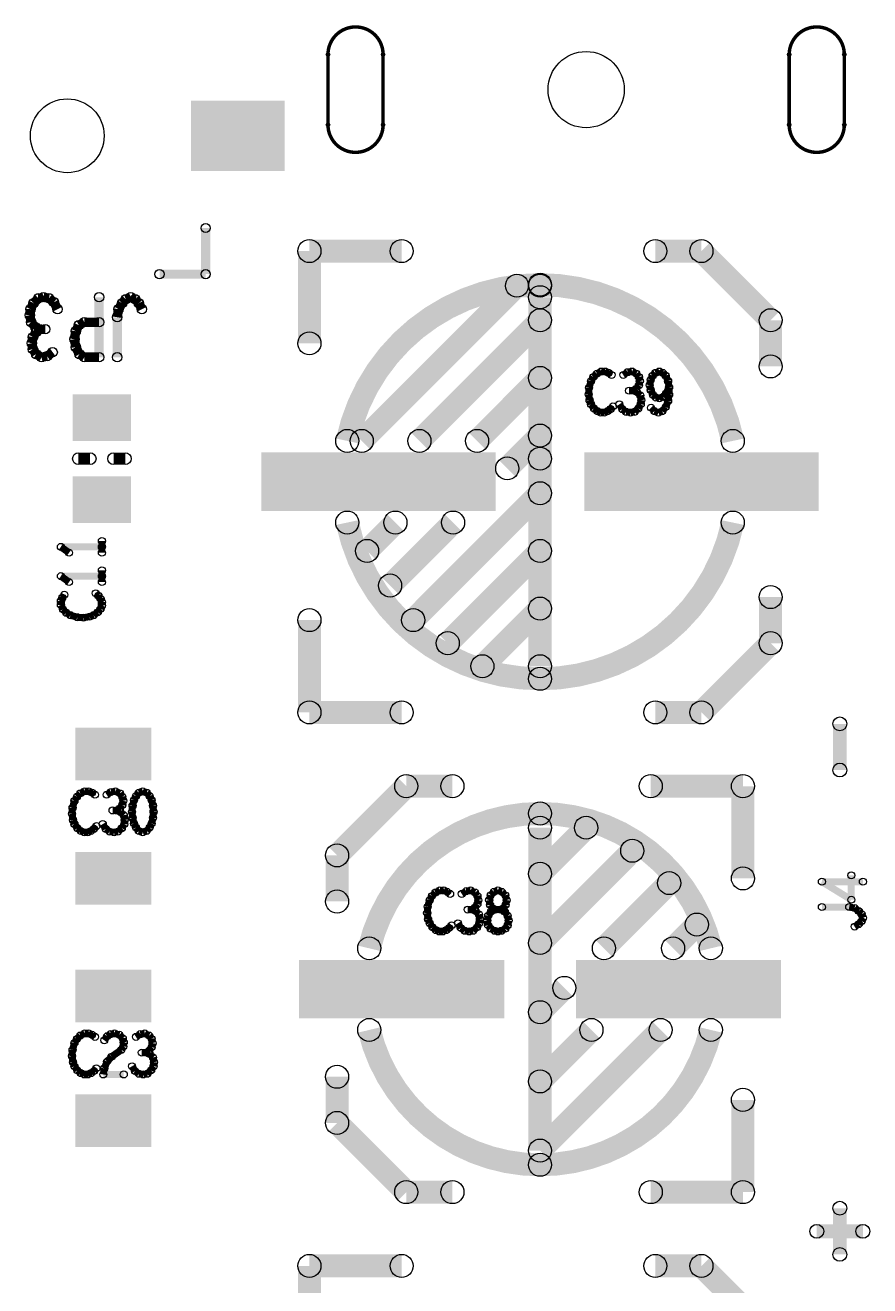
# Model space of a CAD drawing. Extents: x -18 to 115, y -16 to 67.
# Drawn here: x 53.84 to 72.15, y 21.57 to 48.9 of the extents above; entities that cross this region are included whole.
import ezdxf

# ---------------------------------------------------------------- set-up
doc = ezdxf.new("R2010")
doc.units = 0
doc.layers.get('0').update_dxf_attribs({"linetype": 'CONTINUOUS'})
for name, color, linetype in [('IVSTD1-2-1-2_DRL', 4, 'CONTINUOUS'), ('IVSTD_ROU', 1, 'CONTINUOUS'), ('PASTETOP_ART', 5, 'CONTINUOUS'), ('SILK_TOP_ART', 14, 'CONTINUOUS')]:
    doc.layers.add(name, color=color, linetype=linetype)

# ---------------------------------------------------------------- blocks, each defined once
blk = doc.blocks.new('RECTANGLE_46')
blk.add_solid([(2.2225, 0.635), (2.2225, -0.635), (-2.2225, 0.635), (-2.2225, -0.635)])
blk = doc.blocks.new('RECTANGLE_19')
blk.add_solid([(0.635, 0.508), (0.635, -0.508), (-0.635, 0.508), (-0.635, -0.508)])
blk = doc.blocks.new('RECTANGLE_9')
blk.add_solid([(0.8255, 0.5715), (0.8255, -0.5715), (-0.8255, 0.5715), (-0.8255, -0.5715)])
blk = doc.blocks.new('RECTANGLE_42')
blk.add_solid([(1.016, 0.762), (1.016, -0.762), (-1.016, 0.762), (-1.016, -0.762)])
blk = doc.blocks.new('RECTANGLE_45')
blk.add_solid([(2.54, 0.635), (2.54, -0.635), (-2.54, 0.635), (-2.54, -0.635)])
blk = doc.blocks.new('ROUND_52')
blk.add_circle((0, 0), 0.1)
blk = doc.blocks.new('ROUND_48')
blk.add_circle((0, 0), 0.15)
blk = doc.blocks.new('ROUND_53')
blk.add_circle((0, 0), 0.25)
blk = doc.blocks.new('ROUND_49')
blk.add_circle((0, 0), 0.102)
blk = doc.blocks.new('ROUND_50')
blk.add_circle((0, 0), 0.127)
blk = doc.blocks.new('ROUND_51')
blk.add_circle((0, 0), 0.0762)
blk = doc.blocks.new('ROUND_66')
blk.add_circle((0, 0), 0.0375)
blk = doc.blocks.new('ROUND_17')
blk.add_circle((0, 0), 0.826)
blk = doc.blocks.new('ROUND_71')
blk.add_circle((0, 0), 0.8)

msp = doc.modelspace()

# ---------------------------------------------------------------- linework, layer by layer
at = {"layer": 'IVSTD_ROU', "const_width": 0.075}
for points in [[(61.5973, 48.2619, 1), (60.4025, 48.2619)], [(71.5973, 48.2619, 1), (70.4025, 48.2619)], [(60.4025, 46.7379, 1), (61.5973, 46.7379)], [(70.4025, 46.7379, 1), (71.5973, 46.7379)]]:
    msp.add_lwpolyline(points, format="xyb", dxfattribs=at)
for points in [[(60.4025, 48.2619), (60.4025, 46.7379)], [(61.5973, 46.7379), (61.5973, 48.2619)], [(70.4025, 48.2619), (70.4025, 46.7379)], [(71.5973, 46.7379), (71.5973, 48.2619)]]:
    msp.add_lwpolyline(points, dxfattribs=at)
at = {"layer": 'SILK_TOP_ART'}
for points, const_width in [([(57.75, 44.5), (57.75, 43.5)], 0.2), ([(62, 44), (60, 44)], 0.5), ([(60, 44), (60, 42)], 0.5), ([(67.5, 44), (68.5, 44)], 0.5), ([(68.5, 44), (70, 42.5)], 0.5), ([(57.75, 43.5), (56.75, 43.5)], 0.2), ([(64.5, 43.25), (61.1349, 39.8849)], 0.5), ([(65, 43.25), (64.5, 43.25)], 0.5), ([(65, 35), (65, 43)], 0.5), ([(54.0193, 42.87), (53.9527, 42.74)], 0.2032), ([(54.126, 42.9783), (54.0193, 42.87)], 0.2032), ([(54.2327, 43), (54.126, 42.9783)], 0.2032), ([(54.3527, 42.9783), (54.2327, 43)], 0.2032), ([(54.4593, 42.8917), (54.3527, 42.9783)], 0.2032), ([(54.5393, 42.74), (54.4593, 42.8917)], 0.2032), ([(55.4397, 43), (55.4397, 41.7)], 0.2032), ([(55.94, 42.87), (55.86, 42.74)], 0.2032), ([(56.02, 42.9567), (55.94, 42.87)], 0.2032), ([(56.1267, 43), (56.02, 42.9567)], 0.2032), ([(56.22, 42.9567), (56.1267, 43)], 0.2032), ([(56.3, 42.87), (56.22, 42.9567)], 0.2032), ([(56.3667, 42.74), (56.3, 42.87)], 0.2032), ([(53.9527, 42.74), (53.9393, 42.61)], 0.2032), ([(53.9393, 42.61), (53.966, 42.4584)], 0.2032), ([(55.86, 42.74), (55.8333, 42.5667)], 0.2032), ([(55.8333, 42.5667), (55.8333, 41.7)], 0.2032), ([(65, 42.5), (62.3849, 39.8849)], 0.5), ([(70, 42.5), (70, 41.5)], 0.5), ([(53.966, 42.4584), (54.0593, 42.35)], 0.2032), ([(54.0593, 42.35), (54.1527, 42.3067)], 0.2032), ([(54.1527, 42.3067), (54.0727, 42.2417)], 0.2032), ([(54.1527, 42.3067), (54.2727, 42.3067)], 0.2032), ([(54.9063, 42.09), (54.933, 42.2633)], 0.2032), ([(54.933, 42.2633), (54.9997, 42.3933)], 0.2032), ([(54.9997, 42.3933), (55.1197, 42.4584)], 0.2032), ([(55.1197, 42.4584), (55.4397, 42.4584)], 0.2032), ([(54.006, 42.1334), (53.9793, 42.0033)], 0.2032), ([(53.9793, 42.0033), (54.006, 41.8733)], 0.2032), ([(54.0727, 42.2417), (54.006, 42.1334)], 0.2032), ([(54.933, 41.9167), (54.9063, 42.09)], 0.2032), ([(54.006, 41.8733), (54.0727, 41.765)], 0.2032), ([(54.0727, 41.765), (54.1927, 41.7)], 0.2032), ([(54.1927, 41.7), (54.3127, 41.7217)], 0.2032), ([(54.3127, 41.7217), (54.4327, 41.8083)], 0.2032), ([(55.013, 41.765), (54.933, 41.9167)], 0.2032), ([(55.1197, 41.7), (55.013, 41.765)], 0.2032), ([(55.4397, 41.7), (55.1197, 41.7)], 0.2032), ([(65, 41.25), (63.6349, 39.8849)], 0.5), ([(66.1588, 41.2705), (66.1058, 41.1816)], 0.1524), ([(66.2328, 41.3445), (66.1588, 41.2705)], 0.1524), ([(66.3281, 41.389), (66.2328, 41.3445)], 0.1524), ([(66.4128, 41.389), (66.3281, 41.389)], 0.1524), ([(66.4868, 41.3594), (66.4128, 41.389)], 0.1524), ([(66.5503, 41.3149), (66.4868, 41.3594)], 0.1524), ([(66.8996, 41.3742), (66.8043, 41.3149)], 0.1524), ([(66.9948, 41.389), (66.8996, 41.3742)], 0.1524), ([(67.0901, 41.3445), (66.9948, 41.389)], 0.1524), ([(67.143, 41.2705), (67.0901, 41.3445)], 0.1524), ([(67.1642, 41.1816), (67.143, 41.2705)], 0.1524), ([(67.397, 41.2112), (67.3758, 41.0926)], 0.1524), ([(67.4393, 41.3001), (67.397, 41.2112)], 0.1524), ([(67.5028, 41.3594), (67.4393, 41.3001)], 0.1524), ([(67.5875, 41.389), (67.5028, 41.3594)], 0.1524), ([(67.6616, 41.3594), (67.5875, 41.389)], 0.1524), ([(67.7251, 41.3001), (67.6616, 41.3594)], 0.1524), ([(67.778, 41.1816), (67.7251, 41.3001)], 0.1524), ([(66.0635, 41.0334), (66.0529, 40.9)], 0.1524), ([(66.1058, 41.1816), (66.0635, 41.0334)], 0.1524), ([(67.0266, 40.9741), (66.9313, 40.9741)], 0.1524), ([(67.0266, 40.9741), (67.0901, 41.0186)], 0.1524), ([(67.1007, 40.9445), (67.0266, 40.9741)], 0.1524), ([(67.0901, 41.0186), (67.143, 41.0926)], 0.1524), ([(67.1748, 40.8704), (67.1007, 40.9445)], 0.1524), ([(67.143, 41.0926), (67.1642, 41.1816)], 0.1524), ([(67.3758, 41.0926), (67.397, 40.989)], 0.1524), ([(67.397, 40.989), (67.4499, 40.8852)], 0.1524), ([(67.7357, 40.9149), (67.7992, 41.0482)], 0.1524), ([(67.7992, 41.0482), (67.778, 41.1816)], 0.1524), ([(67.7992, 40.8852), (67.7992, 41.0482)], 0.1524), ([(66.0529, 40.9), (66.0741, 40.7667)], 0.1524), ([(66.0741, 40.7667), (66.1058, 40.6778)], 0.1524), ([(66.1058, 40.6778), (66.1693, 40.5889)], 0.1524), ([(66.7197, 40.6778), (66.7832, 40.5741)], 0.1524), ([(67.1324, 40.5889), (67.1853, 40.6778)], 0.1524), ([(67.1959, 40.7667), (67.1748, 40.8704)], 0.1524), ([(67.1853, 40.6778), (67.1959, 40.7667)], 0.1524), ([(67.4499, 40.8852), (67.5134, 40.826)], 0.1524), ([(67.5134, 40.826), (67.5875, 40.8111)], 0.1524), ([(67.5875, 40.8111), (67.6722, 40.8408)], 0.1524), ([(67.6722, 40.8408), (67.7357, 40.9149)], 0.1524), ([(67.7251, 40.6185), (67.778, 40.7519)], 0.1524), ([(67.778, 40.7519), (67.7992, 40.8852)], 0.1524), ([(66.1693, 40.5889), (66.2434, 40.5296)], 0.1524), ([(66.2434, 40.5296), (66.3175, 40.5)], 0.1524), ([(66.3175, 40.5), (66.3916, 40.5)], 0.1524), ([(66.3916, 40.5), (66.4657, 40.5296)], 0.1524), ([(66.4657, 40.5296), (66.5292, 40.5741)], 0.1524), ([(66.5292, 40.5741), (66.5821, 40.6333)], 0.1524), ([(66.7832, 40.5741), (66.8678, 40.5148)], 0.1524), ([(66.8678, 40.5148), (66.9631, 40.5)], 0.1524), ([(66.9631, 40.5), (67.0478, 40.5148)], 0.1524), ([(67.0478, 40.5148), (67.1324, 40.5889)], 0.1524), ([(67.4076, 40.6037), (67.4817, 40.5296)], 0.1524), ([(67.4817, 40.5296), (67.5663, 40.5)], 0.1524), ([(67.5663, 40.5), (67.651, 40.5296)], 0.1524), ([(67.651, 40.5296), (67.7251, 40.6185)], 0.1524), ([(65, 40), (64.2899, 39.2899)], 0.5), ([(65, 39.5), (65, 40)], 0.5), ([(55.246, 39.5), (54.992, 39.5)], 0.254), ([(56.008, 39.5), (55.754, 39.5)], 0.254), ([(65, 38.75), (62.25, 36)], 0.5), ([(61.8651, 38.1151), (61.25, 37.5)], 0.5), ([(63.1151, 38.1151), (61.75, 36.75)], 0.5), ([(55.5, 37.4605), (55.5, 37.7145)], 0.1524), ([(65, 37.5), (63, 35.5)], 0.5), ([(55.5, 37.5875), (54.611, 37.5875)], 0.1524), ([(54.611, 37.5875), (54.7888, 37.4605)], 0.1524), ([(55.5, 36.9525), (54.611, 36.9525)], 0.1524), ([(54.611, 36.9525), (54.7888, 36.8255)], 0.1524), ([(55.5, 36.8255), (55.5, 37.0795)], 0.1524), ([(54.6851, 36.5503), (54.6406, 36.4868)], 0.1524), ([(55.4259, 36.5292), (55.3667, 36.5821)], 0.1524), ([(70, 35.5), (70, 36.5)], 0.5), ([(54.6406, 36.4868), (54.611, 36.4128)], 0.1524), ([(54.611, 36.4128), (54.611, 36.3281)], 0.1524), ([(54.611, 36.3281), (54.6555, 36.2328)], 0.1524), ([(55.4704, 36.4657), (55.4259, 36.5292)], 0.1524), ([(55.5, 36.3916), (55.4704, 36.4657)], 0.1524), ([(55.4704, 36.2434), (55.5, 36.3175)], 0.1524), ([(55.5, 36.3175), (55.5, 36.3916)], 0.1524), ([(65, 36.25), (63.75, 35)], 0.5), ([(54.6555, 36.2328), (54.7295, 36.1588)], 0.1524), ([(54.7295, 36.1588), (54.8184, 36.1058)], 0.1524), ([(54.8184, 36.1058), (54.9666, 36.0635)], 0.1524), ([(54.9666, 36.0635), (55.1, 36.0529)], 0.1524), ([(55.1, 36.0529), (55.2333, 36.0741)], 0.1524), ([(55.2333, 36.0741), (55.3222, 36.1058)], 0.1524), ([(55.3222, 36.1058), (55.4111, 36.1693)], 0.1524), ([(55.4111, 36.1693), (55.4704, 36.2434)], 0.1524), ([(60, 34), (60, 36)], 0.5), ([(68.5, 34), (70, 35.5)], 0.5), ([(62, 34), (60, 34)], 0.5), ([(67.5, 34), (68.5, 34)], 0.5), ([(71.5, 33.75), (71.5, 32.75)], 0.3), ([(62.1, 32.4), (60.6, 30.9)], 0.5), ([(63.1, 32.4), (62.1, 32.4)], 0.5), ([(67.4, 32.4), (69.4, 32.4)], 0.5), ([(69.4, 32.4), (69.4, 30.4)], 0.5), ([(55.0328, 32.2445), (54.9588, 32.1705)], 0.1524), ([(55.1281, 32.289), (55.0328, 32.2445)], 0.1524), ([(55.2128, 32.289), (55.1281, 32.289)], 0.1524), ([(55.2868, 32.2594), (55.2128, 32.289)], 0.1524), ([(55.3503, 32.2149), (55.2868, 32.2594)], 0.1524), ([(55.6996, 32.2742), (55.6043, 32.2149)], 0.1524), ([(55.7948, 32.289), (55.6996, 32.2742)], 0.1524), ([(55.8901, 32.2445), (55.7948, 32.289)], 0.1524), ([(55.943, 32.1705), (55.8901, 32.2445)], 0.1524), ([(56.2393, 32.1853), (56.197, 32.0964)], 0.1524), ([(56.3028, 32.2594), (56.2393, 32.1853)], 0.1524), ([(56.3875, 32.289), (56.3028, 32.2594)], 0.1524), ([(56.4722, 32.2594), (56.3875, 32.289)], 0.1524), ([(56.5357, 32.1853), (56.4722, 32.2594)], 0.1524), ([(56.578, 32.0964), (56.5357, 32.1853)], 0.1524), ([(54.8635, 31.9334), (54.8529, 31.8)], 0.1524), ([(54.9058, 32.0816), (54.8635, 31.9334)], 0.1524), ([(54.9588, 32.1705), (54.9058, 32.0816)], 0.1524), ([(55.8266, 31.8741), (55.8901, 31.9186)], 0.1524), ([(55.8901, 31.9186), (55.943, 31.9926)], 0.1524), ([(55.9642, 32.0816), (55.943, 32.1705)], 0.1524), ([(55.943, 31.9926), (55.9642, 32.0816)], 0.1524), ([(56.1652, 31.9778), (56.1547, 31.8445)], 0.1524), ([(56.197, 32.0964), (56.1652, 31.9778)], 0.1524), ([(56.6098, 31.9778), (56.578, 32.0964)], 0.1524), ([(56.6203, 31.8445), (56.6098, 31.9778)], 0.1524), ([(54.8529, 31.8), (54.8741, 31.6667)], 0.1524), ([(54.8741, 31.6667), (54.9058, 31.5778)], 0.1524), ([(55.8266, 31.8741), (55.7313, 31.8741)], 0.1524), ([(55.9007, 31.8445), (55.8266, 31.8741)], 0.1524), ([(55.9748, 31.7704), (55.9007, 31.8445)], 0.1524), ([(55.9959, 31.6667), (55.9748, 31.7704)], 0.1524), ([(55.9853, 31.5778), (55.9959, 31.6667)], 0.1524), ([(56.1547, 31.8445), (56.1652, 31.7111)], 0.1524), ([(56.1652, 31.7111), (56.197, 31.5926)], 0.1524), ([(56.578, 31.5926), (56.6098, 31.7111)], 0.1524), ([(56.6098, 31.7111), (56.6203, 31.8445)], 0.1524), ([(65, 30.5), (66, 31.5)], 0.5), ([(65, 31.5), (65, 24.5)], 0.5), ([(54.9058, 31.5778), (54.9693, 31.4889)], 0.1524), ([(54.9693, 31.4889), (55.0434, 31.4296)], 0.1524), ([(55.0434, 31.4296), (55.1175, 31.4)], 0.1524), ([(55.1175, 31.4), (55.1916, 31.4)], 0.1524), ([(55.1916, 31.4), (55.2657, 31.4296)], 0.1524), ([(55.2657, 31.4296), (55.3292, 31.4741)], 0.1524), ([(55.3292, 31.4741), (55.3821, 31.5333)], 0.1524), ([(55.5197, 31.5778), (55.5832, 31.4741)], 0.1524), ([(55.5832, 31.4741), (55.6678, 31.4148)], 0.1524), ([(55.6678, 31.4148), (55.7631, 31.4)], 0.1524), ([(55.7631, 31.4), (55.8478, 31.4148)], 0.1524), ([(55.8478, 31.4148), (55.9324, 31.4889)], 0.1524), ([(55.9324, 31.4889), (55.9853, 31.5778)], 0.1524), ([(56.197, 31.5926), (56.2393, 31.5037)], 0.1524), ([(56.2393, 31.5037), (56.3028, 31.4296)], 0.1524), ([(56.3028, 31.4296), (56.3875, 31.4)], 0.1524), ([(56.3875, 31.4), (56.4722, 31.4296)], 0.1524), ([(56.4722, 31.4296), (56.5357, 31.5037)], 0.1524), ([(56.5357, 31.5037), (56.578, 31.5926)], 0.1524), ([(65, 29), (67, 31)], 0.5), ([(60.6, 30.9), (60.6, 29.9)], 0.5), ([(66.3849, 28.8849), (67.8, 30.3)], 0.5), ([(72, 30.3295), (71.111, 30.3295)], 0.1524), ([(71.111, 30.3295), (71.7481, 29.9379)], 0.1524), ([(71.7481, 29.9379), (71.7481, 30.4671)], 0.1524), ([(62.6588, 30.0205), (62.6058, 29.9316)], 0.1524), ([(62.7328, 30.0945), (62.6588, 30.0205)], 0.1524), ([(62.8281, 30.139), (62.7328, 30.0945)], 0.1524), ([(62.9128, 30.139), (62.8281, 30.139)], 0.1524), ([(62.9868, 30.1094), (62.9128, 30.139)], 0.1524), ([(63.0503, 30.0649), (62.9868, 30.1094)], 0.1524), ([(63.3996, 30.1242), (63.3043, 30.0649)], 0.1524), ([(63.4948, 30.139), (63.3996, 30.1242)], 0.1524), ([(63.5901, 30.0945), (63.4948, 30.139)], 0.1524), ([(63.643, 30.0205), (63.5901, 30.0945)], 0.1524), ([(63.6642, 29.9316), (63.643, 30.0205)], 0.1524), ([(63.897, 29.9316), (63.9288, 30.0353)], 0.1524), ([(63.9288, 30.0353), (64.0028, 30.1094)], 0.1524), ([(64.0028, 30.1094), (64.0875, 30.139)], 0.1524), ([(64.0875, 30.139), (64.1722, 30.1094)], 0.1524), ([(64.1722, 30.1094), (64.2462, 30.0353)], 0.1524), ([(64.2462, 30.0353), (64.278, 29.9316)], 0.1524), ([(62.5635, 29.7834), (62.5529, 29.65)], 0.1524), ([(62.6058, 29.9316), (62.5635, 29.7834)], 0.1524), ([(63.5266, 29.7241), (63.4313, 29.7241)], 0.1524), ([(63.5266, 29.7241), (63.5901, 29.7686)], 0.1524), ([(63.6007, 29.6945), (63.5266, 29.7241)], 0.1524), ([(63.5901, 29.7686), (63.643, 29.8426)], 0.1524), ([(63.643, 29.8426), (63.6642, 29.9316)], 0.1524), ([(63.9182, 29.8278), (63.897, 29.9316)], 0.1524), ([(63.9711, 29.7538), (63.9182, 29.8278)], 0.1524), ([(64.0346, 29.7241), (63.9393, 29.6797)], 0.1524), ([(64.0346, 29.7241), (63.9711, 29.7538)], 0.1524), ([(64.1404, 29.7241), (64.0346, 29.7241)], 0.1524), ([(64.1404, 29.7241), (64.0346, 29.7241)], 0.1524), ([(64.2039, 29.7538), (64.1404, 29.7241)], 0.1524), ([(64.2357, 29.6797), (64.1404, 29.7241)], 0.1524), ([(64.2568, 29.8278), (64.2039, 29.7538)], 0.1524), ([(64.278, 29.9316), (64.2568, 29.8278)], 0.1524), ([(71.7037, 29.7792), (71.111, 29.7792)], 0.1524), ([(71.8222, 29.758), (71.7037, 29.7792)], 0.1524), ([(71.9111, 29.6945), (71.8222, 29.758)], 0.1524), ([(62.5529, 29.65), (62.5741, 29.5167)], 0.1524), ([(62.5741, 29.5167), (62.6058, 29.4278)], 0.1524), ([(63.6748, 29.6204), (63.6007, 29.6945)], 0.1524), ([(63.6959, 29.5167), (63.6748, 29.6204)], 0.1524), ([(63.6853, 29.4278), (63.6959, 29.5167)], 0.1524), ([(63.8758, 29.5908), (63.8547, 29.4871)], 0.1524), ([(63.8547, 29.4871), (63.8758, 29.3833)], 0.1524), ([(63.9393, 29.6797), (63.8758, 29.5908)], 0.1524), ([(64.2992, 29.5908), (64.2357, 29.6797)], 0.1524), ([(64.3203, 29.4871), (64.2992, 29.5908)], 0.1524), ([(64.2992, 29.3833), (64.3203, 29.4871)], 0.1524), ([(67.8849, 28.8849), (68.4, 29.4)], 0.5), ([(71.9704, 29.631), (71.9111, 29.6945)], 0.1524), ([(71.9111, 29.4088), (71.9704, 29.4722)], 0.1524), ([(72, 29.5463), (71.9704, 29.631)], 0.1524), ([(71.9704, 29.4722), (72, 29.5463)], 0.1524), ([(62.6058, 29.4278), (62.6693, 29.3389)], 0.1524), ([(62.6693, 29.3389), (62.7434, 29.2796)], 0.1524), ([(62.7434, 29.2796), (62.8175, 29.25)], 0.1524), ([(62.8175, 29.25), (62.8916, 29.25)], 0.1524), ([(62.8916, 29.25), (62.9657, 29.2796)], 0.1524), ([(62.9657, 29.2796), (63.0292, 29.3241)], 0.1524), ([(63.0292, 29.3241), (63.0821, 29.3833)], 0.1524), ([(63.2197, 29.4278), (63.2832, 29.3241)], 0.1524), ([(63.2832, 29.3241), (63.3678, 29.2648)], 0.1524), ([(63.3678, 29.2648), (63.4631, 29.25)], 0.1524), ([(63.4631, 29.25), (63.5478, 29.2648)], 0.1524), ([(63.5478, 29.2648), (63.6324, 29.3389)], 0.1524), ([(63.6324, 29.3389), (63.6853, 29.4278)], 0.1524), ([(63.8758, 29.3833), (63.9288, 29.3093)], 0.1524), ([(63.9288, 29.3093), (64.0134, 29.2648)], 0.1524), ([(64.0134, 29.2648), (64.0875, 29.25)], 0.1524), ([(64.0875, 29.25), (64.1616, 29.2648)], 0.1524), ([(64.1616, 29.2648), (64.2462, 29.3093)], 0.1524), ([(64.2462, 29.3093), (64.2992, 29.3833)], 0.1524), ([(71.8222, 29.3558), (71.9111, 29.4088)], 0.1524), ([(65, 27.5), (65.5276, 28.0276)], 0.5), ([(65, 24.5), (67.6151, 27.1151)], 0.5), ([(65, 26), (66.1151, 27.1151)], 0.5), ([(55.0328, 26.9945), (54.9588, 26.9205)], 0.1524), ([(55.1281, 27.039), (55.0328, 26.9945)], 0.1524), ([(55.2128, 27.039), (55.1281, 27.039)], 0.1524), ([(55.2868, 27.0094), (55.2128, 27.039)], 0.1524), ([(55.3503, 26.9649), (55.2868, 27.0094)], 0.1524), ([(55.5514, 26.8908), (55.6149, 26.9797)], 0.1524), ([(55.6149, 26.9797), (55.689, 27.0242)], 0.1524), ([(55.689, 27.0242), (55.7737, 27.039)], 0.1524), ([(55.7737, 27.039), (55.8795, 27.0094)], 0.1524), ([(55.8795, 27.0094), (55.9536, 26.9353)], 0.1524), ([(56.3346, 27.0242), (56.2393, 26.9649)], 0.1524), ([(56.4298, 27.039), (56.3346, 27.0242)], 0.1524), ([(56.5251, 26.9945), (56.4298, 27.039)], 0.1524), ([(56.578, 26.9205), (56.5251, 26.9945)], 0.1524), ([(54.9058, 26.8316), (54.8635, 26.6834)], 0.1524), ([(54.9588, 26.9205), (54.9058, 26.8316)], 0.1524), ([(55.9642, 26.7575), (55.9218, 26.6834)], 0.1524), ([(55.9536, 26.9353), (55.9748, 26.8464)], 0.1524), ([(55.9748, 26.8464), (55.9642, 26.7575)], 0.1524), ([(56.5251, 26.6686), (56.578, 26.7426)], 0.1524), ([(56.5992, 26.8316), (56.578, 26.9205)], 0.1524), ([(56.578, 26.7426), (56.5992, 26.8316)], 0.1524), ([(54.8635, 26.6834), (54.8529, 26.55)], 0.1524), ([(54.8529, 26.55), (54.8741, 26.4167)], 0.1524), ([(55.7102, 26.5352), (55.6149, 26.4315)], 0.1524), ([(55.9218, 26.6834), (55.7102, 26.5352)], 0.1524), ([(56.4616, 26.6241), (56.3663, 26.6241)], 0.1524), ([(56.4616, 26.6241), (56.5251, 26.6686)], 0.1524), ([(56.5357, 26.5945), (56.4616, 26.6241)], 0.1524), ([(56.6098, 26.5204), (56.5357, 26.5945)], 0.1524), ([(56.6309, 26.4167), (56.6098, 26.5204)], 0.1524), ([(54.8741, 26.4167), (54.9058, 26.3278)], 0.1524), ([(54.9058, 26.3278), (54.9693, 26.2389)], 0.1524), ([(54.9693, 26.2389), (55.0434, 26.1796)], 0.1524), ([(55.0434, 26.1796), (55.1175, 26.15)], 0.1524), ([(55.1916, 26.15), (55.2657, 26.1796)], 0.1524), ([(55.2657, 26.1796), (55.3292, 26.2241)], 0.1524), ([(55.3292, 26.2241), (55.3821, 26.2833)], 0.1524), ([(55.5514, 26.2833), (55.5302, 26.15)], 0.1524), ([(55.6149, 26.4315), (55.5514, 26.2833)], 0.1524), ([(56.1547, 26.3278), (56.2182, 26.2241)], 0.1524), ([(56.2182, 26.2241), (56.3028, 26.1648)], 0.1524), ([(56.3028, 26.1648), (56.3981, 26.15)], 0.1524), ([(56.3981, 26.15), (56.4828, 26.1648)], 0.1524), ([(56.4828, 26.1648), (56.5674, 26.2389)], 0.1524), ([(56.5674, 26.2389), (56.6203, 26.3278)], 0.1524), ([(56.6203, 26.3278), (56.6309, 26.4167)], 0.1524), ([(60.6, 25.1), (60.6, 26.1)], 0.5), ([(55.1175, 26.15), (55.1916, 26.15)], 0.1524), ([(55.5302, 26.15), (55.9748, 26.15)], 0.1524), ([(69.4, 23.6), (69.4, 25.6)], 0.5), ([(62.1, 23.6), (60.6, 25.1)], 0.5), ([(63.1, 23.6), (62.1, 23.6)], 0.5), ([(67.4, 23.6), (69.4, 23.6)], 0.5), ([(71.5, 23.25), (71.5, 22.25)], 0.3), ([(72, 22.75), (71, 22.75)], 0.3), ([(62, 22), (60, 22)], 0.5), ([(60, 22), (60, 20)], 0.5), ([(67.5, 22), (68.5, 22)], 0.5), ([(68.5, 22), (70, 20.5)], 0.5)]:
    msp.add_lwpolyline(points, dxfattribs=dict(at, const_width=const_width))
at = {"layer": 'SILK_TOP_ART', "const_width": 0.5}
for points in [[(65, 43.272, 0.3543439), (60.8207, 39.8849)], [(69.1793, 39.8849, 0.3543439), (65, 43.272)], [(60.8207, 38.1151, 0.3543439), (65, 34.728)], [(65, 34.728, 0.3543439), (69.1793, 38.1151)], [(65, 31.8079, 0.3470716), (61.2963, 28.8849)], [(68.7037, 28.8849, 0.3470716), (65, 31.8079)], [(61.2963, 27.1151, 0.3470716), (65, 24.1921)], [(65, 24.1921, 0.3470716), (68.7037, 27.1151)]]:
    msp.add_lwpolyline(points, format="xyb", dxfattribs=at)

# ---------------------------------------------------------------- block references
at = {"layer": 'IVSTD1-2-1-2_DRL'}
for name, p in [('ROUND_17', (66, 47.5)), ('ROUND_71', (54.75, 46.5))]:
    msp.add_blockref(name, p, dxfattribs=at)
at = {"layer": 'IVSTD_ROU'}
for p in [(60.4025, 48.2619), (60.4025, 48.2619), (61.5973, 48.2619), (61.5973, 48.2619), (70.4025, 48.2619), (70.4025, 48.2619), (71.5973, 48.2619), (71.5973, 48.2619), (60.4025, 46.7379), (60.4025, 46.7379), (61.5973, 46.7379), (61.5973, 46.7379), (70.4025, 46.7379), (70.4025, 46.7379), (71.5973, 46.7379), (71.5973, 46.7379)]:
    msp.add_blockref('ROUND_66', p, dxfattribs=at)
at = {"layer": 'PASTETOP_ART'}
for name, p in [('RECTANGLE_42', (58.45, 46.5)), ('RECTANGLE_19', (55.5, 40.389)), ('RECTANGLE_45', (61.5, 39)), ('RECTANGLE_45', (68.5, 39)), ('RECTANGLE_19', (55.5, 38.611)), ('RECTANGLE_9', (55.75, 33.1)), ('RECTANGLE_9', (55.75, 30.4)), ('RECTANGLE_9', (55.75, 27.85)), ('RECTANGLE_46', (62, 28)), ('RECTANGLE_46', (68, 28)), ('RECTANGLE_9', (55.75, 25.15))]:
    msp.add_blockref(name, p, dxfattribs=at)
at = {"layer": 'SILK_TOP_ART'}
for name, p in [('ROUND_52', (57.75, 44.5)), ('ROUND_53', (60, 44)), ('ROUND_53', (62, 44)), ('ROUND_53', (67.5, 44)), ('ROUND_53', (68.5, 44)), ('ROUND_52', (56.75, 43.5)), ('ROUND_52', (57.75, 43.5)), ('ROUND_53', (64.5, 43.25)), ('ROUND_53', (65, 43.272)), ('ROUND_53', (65, 43.272)), ('ROUND_53', (65, 43.25)), ('ROUND_53', (65, 43)), ('ROUND_49', (54.0193, 42.87)), ('ROUND_49', (54.126, 42.9783)), ('ROUND_49', (54.2327, 43)), ('ROUND_49', (54.3527, 42.9783)), ('ROUND_49', (54.4593, 42.8917)), ('ROUND_49', (55.4397, 43)), ('ROUND_49', (55.94, 42.87)), ('ROUND_49', (56.02, 42.9567)), ('ROUND_49', (56.1267, 43)), ('ROUND_49', (56.22, 42.9567)), ('ROUND_49', (56.3, 42.87)), ('ROUND_49', (53.9393, 42.61)), ('ROUND_49', (53.9527, 42.74)), ('ROUND_49', (54.5393, 42.74)), ('ROUND_49', (55.8333, 42.5667)), ('ROUND_49', (55.86, 42.74)), ('ROUND_49', (56.3667, 42.74)), ('ROUND_53', (65, 42.5)), ('ROUND_53', (70, 42.5)), ('ROUND_49', (53.966, 42.4584)), ('ROUND_49', (54.0593, 42.35)), ('ROUND_49', (54.1527, 42.3067)), ('ROUND_49', (54.1527, 42.3067)), ('ROUND_49', (54.2727, 42.3067)), ('ROUND_49', (54.933, 42.2633)), ('ROUND_49', (54.9997, 42.3933)), ('ROUND_49', (55.1197, 42.4584)), ('ROUND_49', (55.4397, 42.4584)), ('ROUND_49', (53.9793, 42.0033)), ('ROUND_49', (54.006, 42.1334)), ('ROUND_49', (54.0727, 42.2417)), ('ROUND_49', (54.9063, 42.09)), ('ROUND_53', (60, 42)), ('ROUND_49', (54.006, 41.8733)), ('ROUND_49', (54.0727, 41.765)), ('ROUND_49', (54.3127, 41.7217)), ('ROUND_49', (54.4327, 41.8083)), ('ROUND_49', (54.933, 41.9167)), ('ROUND_49', (55.013, 41.765)), ('ROUND_49', (54.1927, 41.7)), ('ROUND_49', (55.1197, 41.7)), ('ROUND_49', (55.4397, 41.7)), ('ROUND_49', (55.8333, 41.7)), ('ROUND_53', (70, 41.5)), ('ROUND_53', (65, 41.25)), ('ROUND_51', (66.1588, 41.2705)), ('ROUND_51', (66.2328, 41.3445)), ('ROUND_51', (66.3281, 41.389)), ('ROUND_51', (66.4128, 41.389)), ('ROUND_51', (66.4868, 41.3594)), ('ROUND_51', (66.5503, 41.3149)), ('ROUND_51', (66.8043, 41.3149)), ('ROUND_51', (66.8996, 41.3742)), ('ROUND_51', (66.9948, 41.389)), ('ROUND_51', (67.0901, 41.3445)), ('ROUND_51', (67.143, 41.2705)), ('ROUND_51', (67.397, 41.2112)), ('ROUND_51', (67.4393, 41.3001)), ('ROUND_51', (67.5028, 41.3594)), ('ROUND_51', (67.5875, 41.389)), ('ROUND_51', (67.6616, 41.3594)), ('ROUND_51', (67.7251, 41.3001)), ('ROUND_51', (66.0635, 41.0334)), ('ROUND_51', (66.1058, 41.1816)), ('ROUND_51', (66.9313, 40.9741)), ('ROUND_51', (67.0266, 40.9741)), ('ROUND_51', (67.0266, 40.9741)), ('ROUND_51', (67.0901, 41.0186)), ('ROUND_51', (67.1007, 40.9445)), ('ROUND_51', (67.143, 41.0926)), ('ROUND_51', (67.1642, 41.1816)), ('ROUND_51', (67.3758, 41.0926)), ('ROUND_51', (67.397, 40.989)), ('ROUND_51', (67.778, 41.1816)), ('ROUND_51', (67.7992, 41.0482)), ('ROUND_51', (67.7992, 41.0482)), ('ROUND_51', (66.0529, 40.9)), ('ROUND_51', (66.0741, 40.7667)), ('ROUND_51', (66.1058, 40.6778)), ('ROUND_51', (66.7197, 40.6778)), ('ROUND_51', (67.1748, 40.8704)), ('ROUND_51', (67.1853, 40.6778)), ('ROUND_51', (67.1959, 40.7667)), ('ROUND_51', (67.4499, 40.8852)), ('ROUND_51', (67.5134, 40.826)), ('ROUND_51', (67.5875, 40.8111)), ('ROUND_51', (67.6722, 40.8408)), ('ROUND_51', (67.7357, 40.9149)), ('ROUND_51', (67.778, 40.7519)), ('ROUND_51', (67.7992, 40.8852)), ('ROUND_51', (66.1693, 40.5889)), ('ROUND_51', (66.2434, 40.5296)), ('ROUND_51', (66.3175, 40.5)), ('ROUND_51', (66.3916, 40.5)), ('ROUND_51', (66.4657, 40.5296)), ('ROUND_51', (66.5292, 40.5741)), ('ROUND_51', (66.5821, 40.6333)), ('ROUND_51', (66.7832, 40.5741)), ('ROUND_51', (66.8678, 40.5148)), ('ROUND_51', (66.9631, 40.5)), ('ROUND_51', (67.0478, 40.5148)), ('ROUND_51', (67.1324, 40.5889)), ('ROUND_51', (67.4076, 40.6037)), ('ROUND_51', (67.4817, 40.5296)), ('ROUND_51', (67.5663, 40.5)), ('ROUND_51', (67.651, 40.5296)), ('ROUND_51', (67.7251, 40.6185)), ('ROUND_53', (65, 40)), ('ROUND_53', (60.8207, 39.8849)), ('ROUND_53', (61.1349, 39.8849)), ('ROUND_53', (62.3849, 39.8849)), ('ROUND_53', (63.6349, 39.8849)), ('ROUND_53', (69.1793, 39.8849)), ('ROUND_50', (54.992, 39.5)), ('ROUND_50', (55.246, 39.5)), ('ROUND_50', (55.754, 39.5)), ('ROUND_50', (56.008, 39.5)), ('ROUND_53', (65, 39.5)), ('ROUND_53', (64.2899, 39.2899)), ('ROUND_53', (65, 38.75)), ('ROUND_53', (60.8207, 38.1151)), ('ROUND_53', (61.8651, 38.1151)), ('ROUND_53', (63.1151, 38.1151)), ('ROUND_53', (69.1793, 38.1151)), ('ROUND_51', (55.5, 37.7145)), ('ROUND_53', (61.25, 37.5)), ('ROUND_53', (65, 37.5)), ('ROUND_51', (54.611, 37.5875)), ('ROUND_51', (54.7888, 37.4605)), ('ROUND_51', (55.5, 37.5875)), ('ROUND_51', (55.5, 37.4605)), ('ROUND_51', (54.611, 36.9525)), ('ROUND_51', (54.7888, 36.8255)), ('ROUND_51', (55.5, 37.0795)), ('ROUND_51', (55.5, 36.9525)), ('ROUND_51', (55.5, 36.8255)), ('ROUND_53', (61.75, 36.75)), ('ROUND_51', (54.6851, 36.5503)), ('ROUND_51', (55.3667, 36.5821)), ('ROUND_53', (70, 36.5)), ('ROUND_51', (54.611, 36.4128)), ('ROUND_51', (54.611, 36.3281)), ('ROUND_51', (54.6406, 36.4868)), ('ROUND_51', (55.4259, 36.5292)), ('ROUND_51', (55.4704, 36.4657)), ('ROUND_51', (55.5, 36.3916)), ('ROUND_51', (55.5, 36.3175)), ('ROUND_53', (65, 36.25)), ('ROUND_51', (54.6555, 36.2328)), ('ROUND_51', (54.7295, 36.1588)), ('ROUND_51', (54.8184, 36.1058)), ('ROUND_51', (54.9666, 36.0635)), ('ROUND_51', (55.1, 36.0529)), ('ROUND_51', (55.2333, 36.0741)), ('ROUND_51', (55.3222, 36.1058)), ('ROUND_51', (55.4111, 36.1693)), ('ROUND_51', (55.4704, 36.2434)), ('ROUND_53', (60, 36)), ('ROUND_53', (62.25, 36)), ('ROUND_53', (63, 35.5)), ('ROUND_53', (70, 35.5)), ('ROUND_53', (63.75, 35)), ('ROUND_53', (65, 35)), ('ROUND_53', (65, 34.728)), ('ROUND_53', (65, 34.728)), ('ROUND_53', (60, 34)), ('ROUND_53', (62, 34)), ('ROUND_53', (67.5, 34)), ('ROUND_53', (68.5, 34)), ('ROUND_48', (71.5, 33.75)), ('ROUND_48', (71.5, 32.75)), ('ROUND_53', (62.1, 32.4)), ('ROUND_53', (63.1, 32.4)), ('ROUND_53', (67.4, 32.4)), ('ROUND_53', (69.4, 32.4)), ('ROUND_51', (55.0328, 32.2445)), ('ROUND_51', (55.1281, 32.289)), ('ROUND_51', (55.2128, 32.289)), ('ROUND_51', (55.2868, 32.2594)), ('ROUND_51', (55.3503, 32.2149)), ('ROUND_51', (55.6043, 32.2149)), ('ROUND_51', (55.6996, 32.2742)), ('ROUND_51', (55.7948, 32.289)), ('ROUND_51', (55.8901, 32.2445)), ('ROUND_51', (56.2393, 32.1853)), ('ROUND_51', (56.3028, 32.2594)), ('ROUND_51', (56.3875, 32.289)), ('ROUND_51', (56.3875, 32.289)), ('ROUND_51', (56.4722, 32.2594)), ('ROUND_51', (56.5357, 32.1853)), ('ROUND_51', (54.8635, 31.9334)), ('ROUND_51', (54.9058, 32.0816)), ('ROUND_51', (54.9588, 32.1705)), ('ROUND_51', (55.8901, 31.9186)), ('ROUND_51', (55.943, 32.1705)), ('ROUND_51', (55.943, 31.9926)), ('ROUND_51', (55.9642, 32.0816)), ('ROUND_51', (56.1652, 31.9778)), ('ROUND_51', (56.197, 32.0964)), ('ROUND_51', (56.578, 32.0964)), ('ROUND_51', (56.6098, 31.9778)), ('ROUND_53', (65, 31.8079)), ('ROUND_53', (65, 31.8079)), ('ROUND_51', (54.8529, 31.8)), ('ROUND_51', (54.8741, 31.6667)), ('ROUND_51', (55.7313, 31.8741)), ('ROUND_51', (55.8266, 31.8741)), ('ROUND_51', (55.8266, 31.8741)), ('ROUND_51', (55.9007, 31.8445)), ('ROUND_51', (55.9748, 31.7704)), ('ROUND_51', (55.9959, 31.6667)), ('ROUND_51', (56.1547, 31.8445)), ('ROUND_51', (56.1652, 31.7111)), ('ROUND_51', (56.6098, 31.7111)), ('ROUND_51', (56.6203, 31.8445)), ('ROUND_53', (65, 31.5)), ('ROUND_53', (66, 31.5)), ('ROUND_51', (54.9058, 31.5778)), ('ROUND_51', (54.9693, 31.4889)), ('ROUND_51', (55.0434, 31.4296)), ('ROUND_51', (55.1175, 31.4)), ('ROUND_51', (55.1916, 31.4)), ('ROUND_51', (55.2657, 31.4296)), ('ROUND_51', (55.3292, 31.4741)), ('ROUND_51', (55.3821, 31.5333)), ('ROUND_51', (55.5197, 31.5778)), ('ROUND_51', (55.5832, 31.4741)), ('ROUND_51', (55.6678, 31.4148)), ('ROUND_51', (55.7631, 31.4)), ('ROUND_51', (55.8478, 31.4148)), ('ROUND_51', (55.9324, 31.4889)), ('ROUND_51', (55.9853, 31.5778)), ('ROUND_51', (56.197, 31.5926)), ('ROUND_51', (56.2393, 31.5037)), ('ROUND_51', (56.3028, 31.4296)), ('ROUND_51', (56.3875, 31.4)), ('ROUND_51', (56.4722, 31.4296)), ('ROUND_51', (56.5357, 31.5037)), ('ROUND_51', (56.578, 31.5926)), ('ROUND_53', (67, 31)), ('ROUND_53', (60.6, 30.9)), ('ROUND_53', (65, 30.5)), ('ROUND_53', (69.4, 30.4)), ('ROUND_53', (67.8, 30.3)), ('ROUND_51', (71.111, 30.3295)), ('ROUND_51', (71.7481, 30.4671)), ('ROUND_51', (72, 30.3295)), ('ROUND_53', (60.6, 29.9)), ('ROUND_51', (62.6588, 30.0205)), ('ROUND_51', (62.7328, 30.0945)), ('ROUND_51', (62.8281, 30.139)), ('ROUND_51', (62.9128, 30.139)), ('ROUND_51', (62.9868, 30.1094)), ('ROUND_51', (63.0503, 30.0649)), ('ROUND_51', (63.3043, 30.0649)), ('ROUND_51', (63.3996, 30.1242)), ('ROUND_51', (63.4948, 30.139)), ('ROUND_51', (63.5901, 30.0945)), ('ROUND_51', (63.643, 30.0205)), ('ROUND_51', (63.9288, 30.0353)), ('ROUND_51', (64.0028, 30.1094)), ('ROUND_51', (64.0875, 30.139)), ('ROUND_51', (64.1722, 30.1094)), ('ROUND_51', (64.2462, 30.0353)), ('ROUND_51', (62.5635, 29.7834)), ('ROUND_51', (62.6058, 29.9316)), ('ROUND_51', (63.4313, 29.7241)), ('ROUND_51', (63.5266, 29.7241)), ('ROUND_51', (63.5266, 29.7241)), ('ROUND_51', (63.5901, 29.7686)), ('ROUND_51', (63.643, 29.8426)), ('ROUND_51', (63.6642, 29.9316)), ('ROUND_51', (63.897, 29.9316)), ('ROUND_51', (63.9182, 29.8278)), ('ROUND_51', (63.9711, 29.7538)), ('ROUND_51', (64.0346, 29.7241)), ('ROUND_51', (64.0346, 29.7241)), ('ROUND_51', (64.1404, 29.7241)), ('ROUND_51', (64.1404, 29.7241)), ('ROUND_51', (64.2039, 29.7538)), ('ROUND_51', (64.2568, 29.8278)), ('ROUND_51', (64.278, 29.9316)), ('ROUND_51', (71.111, 29.7792)), ('ROUND_51', (71.7037, 29.7792)), ('ROUND_51', (71.7481, 29.9379)), ('ROUND_51', (71.8222, 29.758)), ('ROUND_51', (62.5529, 29.65)), ('ROUND_51', (62.5741, 29.5167)), ('ROUND_51', (63.6007, 29.6945)), ('ROUND_51', (63.6748, 29.6204)), ('ROUND_51', (63.6959, 29.5167)), ('ROUND_51', (63.8547, 29.4871)), ('ROUND_51', (63.8758, 29.5908)), ('ROUND_51', (63.9393, 29.6797)), ('ROUND_51', (64.2357, 29.6797)), ('ROUND_51', (64.2992, 29.5908)), ('ROUND_51', (64.3203, 29.4871)), ('ROUND_53', (68.4, 29.4)), ('ROUND_51', (71.9111, 29.6945)), ('ROUND_51', (71.9704, 29.631)), ('ROUND_51', (71.9704, 29.4722)), ('ROUND_51', (72, 29.5463)), ('ROUND_51', (62.6058, 29.4278)), ('ROUND_51', (62.6693, 29.3389)), ('ROUND_51', (62.7434, 29.2796)), ('ROUND_51', (62.8175, 29.25)), ('ROUND_51', (62.8916, 29.25)), ('ROUND_51', (62.9657, 29.2796)), ('ROUND_51', (63.0292, 29.3241)), ('ROUND_51', (63.0821, 29.3833)), ('ROUND_51', (63.2197, 29.4278)), ('ROUND_51', (63.2832, 29.3241)), ('ROUND_51', (63.3678, 29.2648)), ('ROUND_51', (63.4631, 29.25)), ('ROUND_51', (63.5478, 29.2648)), ('ROUND_51', (63.6324, 29.3389)), ('ROUND_51', (63.6853, 29.4278)), ('ROUND_51', (63.8758, 29.3833)), ('ROUND_51', (63.9288, 29.3093)), ('ROUND_51', (64.0134, 29.2648)), ('ROUND_51', (64.0875, 29.25)), ('ROUND_51', (64.0875, 29.25)), ('ROUND_51', (64.1616, 29.2648)), ('ROUND_51', (64.2462, 29.3093)), ('ROUND_51', (64.2992, 29.3833)), ('ROUND_53', (65, 29)), ('ROUND_51', (71.8222, 29.3558)), ('ROUND_51', (71.9111, 29.4088)), ('ROUND_53', (61.2963, 28.8849)), ('ROUND_53', (66.3849, 28.8849)), ('ROUND_53', (67.8849, 28.8849)), ('ROUND_53', (68.7037, 28.8849)), ('ROUND_53', (65.5276, 28.0276)), ('ROUND_53', (65, 27.5)), ('ROUND_53', (61.2963, 27.1151)), ('ROUND_53', (66.1151, 27.1151)), ('ROUND_53', (67.6151, 27.1151)), ('ROUND_53', (68.7037, 27.1151)), ('ROUND_51', (55.0328, 26.9945)), ('ROUND_51', (55.1281, 27.039)), ('ROUND_51', (55.2128, 27.039)), ('ROUND_51', (55.2868, 27.0094)), ('ROUND_51', (55.6149, 26.9797)), ('ROUND_51', (55.689, 27.0242)), ('ROUND_51', (55.7737, 27.039)), ('ROUND_51', (55.8795, 27.0094)), ('ROUND_51', (56.3346, 27.0242)), ('ROUND_51', (56.4298, 27.039)), ('ROUND_51', (56.5251, 26.9945)), ('ROUND_51', (54.9058, 26.8316)), ('ROUND_51', (54.9588, 26.9205)), ('ROUND_51', (55.3503, 26.9649)), ('ROUND_51', (55.5514, 26.8908)), ('ROUND_51', (55.9536, 26.9353)), ('ROUND_51', (55.9642, 26.7575)), ('ROUND_51', (55.9748, 26.8464)), ('ROUND_51', (56.2393, 26.9649)), ('ROUND_51', (56.578, 26.9205)), ('ROUND_51', (56.578, 26.7426)), ('ROUND_51', (56.5992, 26.8316)), ('ROUND_51', (54.8529, 26.55)), ('ROUND_51', (54.8635, 26.6834)), ('ROUND_51', (55.7102, 26.5352)), ('ROUND_51', (55.9218, 26.6834)), ('ROUND_51', (56.3663, 26.6241)), ('ROUND_51', (56.4616, 26.6241)), ('ROUND_51', (56.4616, 26.6241)), ('ROUND_51', (56.5251, 26.6686)), ('ROUND_51', (56.5357, 26.5945)), ('ROUND_51', (56.6098, 26.5204)), ('ROUND_51', (54.8741, 26.4167)), ('ROUND_51', (54.9058, 26.3278)), ('ROUND_51', (54.9693, 26.2389)), ('ROUND_51', (55.0434, 26.1796)), ('ROUND_51', (55.2657, 26.1796)), ('ROUND_51', (55.3292, 26.2241)), ('ROUND_51', (55.3821, 26.2833)), ('ROUND_51', (55.5514, 26.2833)), ('ROUND_51', (55.6149, 26.4315)), ('ROUND_51', (56.1547, 26.3278)), ('ROUND_51', (56.2182, 26.2241)), ('ROUND_51', (56.3028, 26.1648)), ('ROUND_51', (56.4828, 26.1648)), ('ROUND_51', (56.5674, 26.2389)), ('ROUND_51', (56.6203, 26.3278)), ('ROUND_51', (56.6309, 26.4167)), ('ROUND_53', (60.6, 26.1)), ('ROUND_53', (65, 26)), ('ROUND_51', (55.1175, 26.15)), ('ROUND_51', (55.1916, 26.15)), ('ROUND_51', (55.5302, 26.15)), ('ROUND_51', (55.9748, 26.15)), ('ROUND_51', (56.3981, 26.15)), ('ROUND_53', (69.4, 25.6)), ('ROUND_53', (60.6, 25.1)), ('ROUND_53', (65, 24.5)), ('ROUND_53', (65, 24.5)), ('ROUND_53', (65, 24.1921)), ('ROUND_53', (65, 24.1921)), ('ROUND_53', (62.1, 23.6)), ('ROUND_53', (63.1, 23.6)), ('ROUND_53', (67.4, 23.6)), ('ROUND_53', (69.4, 23.6)), ('ROUND_48', (71.5, 23.25)), ('ROUND_48', (71, 22.75)), ('ROUND_48', (72, 22.75)), ('ROUND_53', (60, 22)), ('ROUND_53', (62, 22)), ('ROUND_53', (67.5, 22)), ('ROUND_53', (68.5, 22)), ('ROUND_48', (71.5, 22.25))]:
    msp.add_blockref(name, p, dxfattribs=at)

doc.saveas('drawing.dxf')
